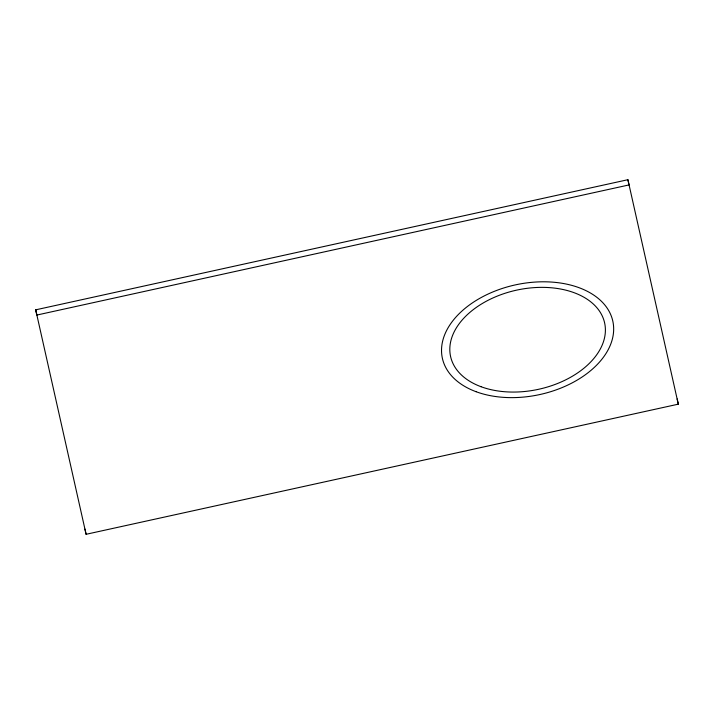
<?xml version="1.0" encoding="UTF-8"?>
<svg xmlns="http://www.w3.org/2000/svg" width="714" height="714" viewBox="0 0 714 714"><rect width="100%" height="100%" fill="white"/><g stroke="black" fill="none" stroke-linecap="round" stroke-linejoin="round"><path stroke-width="1.07" d="M35.7 309.831L627.901 179.705L678.3 404.169L86.099 534.295L35.7 309.831L36.833 315.061L629.034 184.926L627.901 179.705M677.167 398.939L678.3 404.169M84.966 529.074L86.099 534.295M476.077 391.709A87.215 56.174 -12.2 0 0 613.067 335.821A87.215 56.174 -12.2 0 0 493.66 291.615A87.215 56.174 -12.2 0 0 476.077 391.709M481.031 386.711A78.835 50.783 -12.2 0 0 604.856 336.196A78.835 50.783 -12.2 0 0 496.917 296.239A78.835 50.783 -12.2 0 0 481.031 386.711"/></g></svg>
